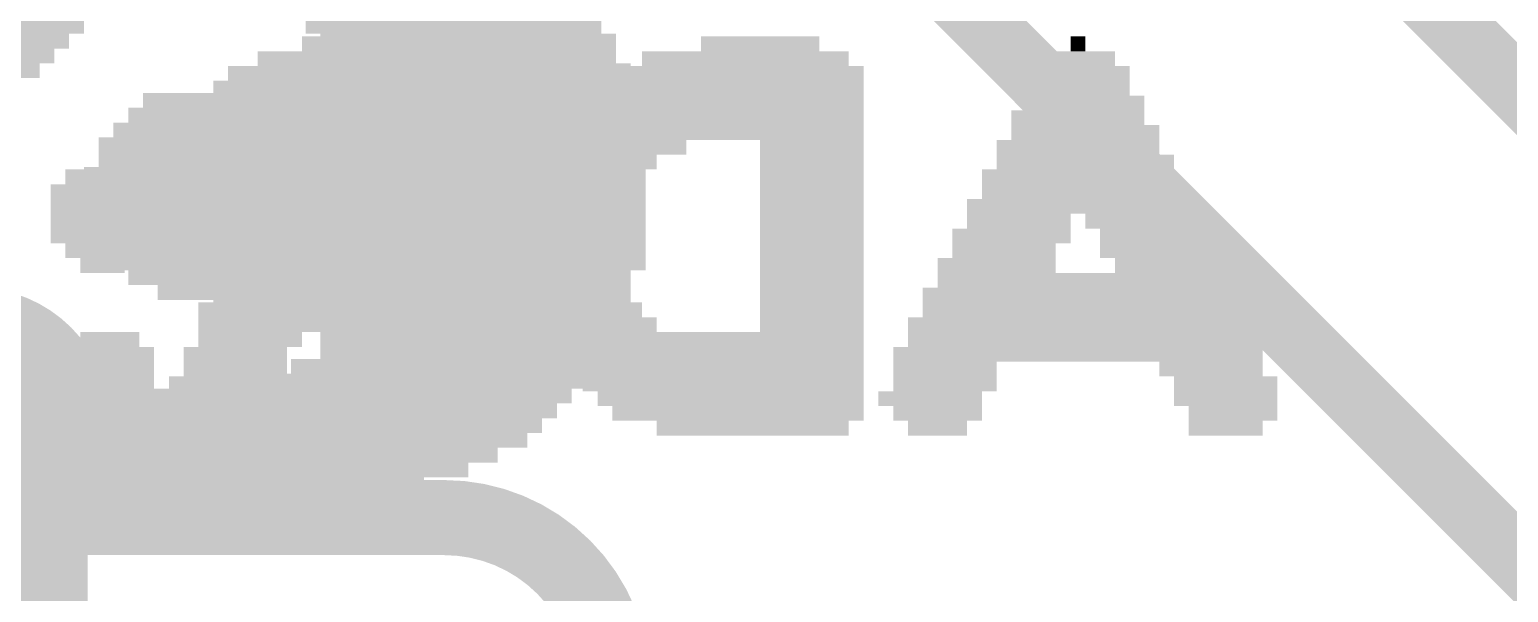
# Model space of a CAD drawing. Extents: x -37 to 70, y -13 to 33.
# Drawn here: x 12.848 to 16.85, y 8.434 to 9.956 of the extents above; entities that cross this region are included whole.
import ezdxf

# ---------------------------------------------------------------- set-up
doc = ezdxf.new("R2010")
doc.units = 0
for name, color, linetype in [('1', 12, 'CONTINUOUS'), ('16', 132, 'CONTINUOUS'), ('18', 110, 'CONTINUOUS'), ('21', 41, 'CONTINUOUS'), ('22', 40, 'CONTINUOUS')]:
    doc.layers.add(name, color=color, linetype=linetype)

# ---------------------------------------------------------------- blocks, each defined once
blk = doc.blocks.new('RECT')
blk.add_solid([(-0.5, -0.5), (0.5, -0.5), (-0.5, 0.5), (0.5, 0.5)])
blk = doc.blocks.new('ROUNDV')
at = {"const_width": 0.5}
blk.add_lwpolyline([(0, -0.25, 1), (0, 0.25, 1), (0, -0.25)], format="xyb", dxfattribs=at)

msp = doc.modelspace()

# ---------------------------------------------------------------- linework, layer by layer
at = {"layer": '1'}
for points, const_width in [([(17.36, 9.31), (16.51, 10.16)], 0.1778), ([(12.7, 7.62), (12.7, 8.89)], 0.6096)]:
    msp.add_lwpolyline(points, dxfattribs=dict(at, const_width=const_width))
at = {"layer": '1', "const_width": 0.3048}
msp.add_lwpolyline([(12.8524, 8.89, 1), (12.5476, 8.89)], format="xyb", dxfattribs=at)
at = {"layer": '16'}
for points, const_width in [([(14.859, 10.541), (19.05, 6.35)], 0.1778), ([(12.7, 8.89), (10.16, 8.89)], 0.6096)]:
    msp.add_lwpolyline(points, dxfattribs=dict(at, const_width=const_width))
at = {"layer": '16', "const_width": 0.3048}
msp.add_lwpolyline([(12.7, 8.7376, 1), (12.7, 9.0424)], format="xyb", dxfattribs=at)
at = {"layer": '21', "const_width": 0.2032}
msp.add_lwpolyline([(11.43, 8.636), (13.97, 8.636)], dxfattribs=at)
at = {"layer": '21'}
for points, const_width in [([(14.4272, 8.1788, 0.4142), (13.97, 8.636)], 0.2032), ([(13.97, 8.6868, 1), (13.97, 8.5852)], 0.1016), ([(13.97, 8.5852, 1), (13.97, 8.6868)], 0.1016)]:
    msp.add_lwpolyline(points, format="xyb", dxfattribs=dict(at, const_width=const_width))

# ---------------------------------------------------------------- block references
at = {"layer": '18', "xscale": 0.7366, "yscale": 0.7366}
msp.add_blockref('ROUNDV', (12.7, 8.89), dxfattribs=at)
msp.add_blockref('ROUNDV', (12.7, 8.89), dxfattribs=at)
at = {"layer": '21', "yscale": 0.04}
for p, xscale in [((12.795, 9.965), 0.4), ((13.995, 9.965), 0.8), ((12.795, 9.925), 0.32), ((14.035, 9.925), 0.8), ((12.775, 9.885), 0.28), ((14.035, 9.885), 0.8), ((12.775, 9.845), 0.2), ((14.055, 9.845), 0.84), ((14.055, 9.805), 0.84), ((13.295, 9.765), 0.28), ((14.035, 9.765), 0.88), ((13.295, 9.725), 0.36), ((14.035, 9.725), 0.96), ((13.795, 9.685), 1.44), ((13.775, 9.645), 1.48), ((13.775, 9.605), 1.48), ((13.755, 9.565), 1.52), ((13.755, 9.525), 1.52), ((13.755, 9.485), 1.52), ((13.755, 9.445), 1.52), ((13.775, 9.405), 1.48), ((13.775, 9.365), 1.48), ((13.795, 9.325), 1.44), ((13.295, 9.285), 0.36), ((14.015, 9.285), 0.92), ((13.295, 9.245), 0.2), ((14.035, 9.245), 0.88), ((14.055, 9.205), 0.84), ((12.435, 9.165), 0.88), ((14.035, 9.165), 0.8), ((12.455, 9.125), 0.92), ((14.035, 9.125), 0.8), ((12.475, 9.085), 0.96), ((14.015, 9.085), 0.76), ((12.515, 9.045), 1.04), ((13.975, 9.045), 0.84), ((12.535, 9.005), 1.16), ((13.915, 9.005), 0.88), ((12.695, 8.965), 3.24), ((12.695, 8.925), 3.16), ((12.695, 8.885), 3.08), ((12.695, 8.845), 3), ((12.695, 8.805), 2.84), ((12.695, 8.765), 2.68), ((12.695, 8.725), 2.44)]:
    msp.add_blockref('RECT', p, dxfattribs=dict(at, xscale=xscale))
at = {"layer": '22', "yscale": 0.04, "rotation": 180}
for p, xscale in [((13.785, 9.918), 0.4), ((14.825, 9.918), 0.32), ((15.685, 9.918), 0.04), ((13.765, 9.878), 0.6), ((14.785, 9.878), 0.56), ((15.685, 9.878), 0.2), ((13.725, 9.838), 0.68), ((14.765, 9.838), 0.68), ((15.705, 9.838), 0.24), ((13.705, 9.798), 0.72), ((14.725, 9.798), 0.76), ((15.685, 9.798), 0.28), ((13.685, 9.758), 0.76), ((14.705, 9.758), 0.8), ((15.705, 9.758), 0.32), ((13.685, 9.718), 0.76), ((14.685, 9.718), 0.84), ((15.685, 9.718), 0.36), ((13.665, 9.678), 0.8), ((14.665, 9.678), 0.88), ((15.705, 9.678), 0.4), ((13.425, 9.638), 0.32), ((13.925, 9.638), 0.28), ((14.425, 9.638), 0.4), ((14.965, 9.638), 0.28), ((15.685, 9.638), 0.44), ((13.405, 9.598), 0.28), ((13.925, 9.598), 0.28), ((14.365, 9.598), 0.36), ((14.965, 9.598), 0.28), ((15.705, 9.598), 0.48), ((13.045, 9.558), 0.2), ((13.365, 9.558), 0.28), ((13.925, 9.558), 0.28), ((14.345, 9.558), 0.32), ((14.965, 9.558), 0.28), ((15.685, 9.558), 0.52), ((13.045, 9.518), 0.28), ((13.365, 9.518), 0.28), ((13.925, 9.518), 0.28), ((14.325, 9.518), 0.28), ((14.965, 9.518), 0.28), ((15.705, 9.518), 0.56), ((13.045, 9.478), 0.28), ((13.365, 9.478), 0.28), ((13.925, 9.478), 0.28), ((14.305, 9.478), 0.24), ((14.965, 9.478), 0.28), ((15.685, 9.478), 0.6), ((13.045, 9.438), 0.28), ((13.405, 9.438), 0.28), ((13.925, 9.438), 0.28), ((14.285, 9.438), 0.28), ((14.965, 9.438), 0.28), ((15.525, 9.438), 0.28), ((15.865, 9.438), 0.32), ((13.045, 9.398), 0.28), ((13.665, 9.398), 0.8), ((14.285, 9.398), 0.28), ((14.965, 9.398), 0.28), ((15.505, 9.398), 0.32), ((15.885, 9.398), 0.28), ((13.065, 9.358), 0.24), ((13.665, 9.358), 0.8), ((14.285, 9.358), 0.28), ((14.965, 9.358), 0.28), ((15.485, 9.358), 0.28), ((15.905, 9.358), 0.32), ((13.045, 9.318), 0.12), ((13.685, 9.318), 0.76), ((14.285, 9.318), 0.28), ((14.965, 9.318), 0.28), ((15.465, 9.318), 0.32), ((15.925, 9.318), 0.28), ((13.705, 9.278), 0.72), ((14.325, 9.278), 0.28), ((14.965, 9.278), 0.28), ((15.705, 9.278), 0.8), ((13.705, 9.238), 0.72), ((14.325, 9.238), 0.28), ((14.965, 9.238), 0.28), ((15.685, 9.238), 0.84), ((13.685, 9.198), 0.76), ((14.345, 9.198), 0.32), ((14.965, 9.198), 0.28), ((15.705, 9.198), 0.88), ((13.685, 9.158), 0.76), ((14.385, 9.158), 0.32), ((14.965, 9.158), 0.28), ((15.685, 9.158), 0.92), ((13.065, 9.118), 0.16), ((13.445, 9.118), 0.28), ((13.925, 9.118), 0.28), ((14.665, 9.118), 0.88), ((15.705, 9.118), 0.96), ((13.065, 9.078), 0.24), ((13.405, 9.078), 0.28), ((13.925, 9.078), 0.28), ((14.685, 9.078), 0.84), ((13.045, 9.038), 0.28), ((13.405, 9.038), 0.28), ((13.925, 9.038), 0.28), ((14.705, 9.038), 0.8), ((15.325, 9.038), 0.28), ((16.045, 9.038), 0.28), ((13.045, 8.998), 0.28), ((13.385, 8.998), 0.32), ((13.925, 8.998), 0.28), ((14.725, 8.998), 0.76), ((15.325, 8.998), 0.28), ((16.085, 8.998), 0.28), ((13.045, 8.958), 0.28), ((13.365, 8.958), 0.28), ((13.925, 8.958), 0.28), ((14.745, 8.958), 0.72), ((15.285, 8.958), 0.28), ((16.085, 8.958), 0.28), ((13.045, 8.918), 0.28), ((13.385, 8.918), 0.24), ((13.945, 8.918), 0.24), ((14.765, 8.918), 0.68), ((15.305, 8.918), 0.24), ((16.105, 8.918), 0.24), ((13.045, 8.878), 0.2), ((13.385, 8.878), 0.16), ((13.925, 8.878), 0.2), ((14.805, 8.878), 0.52), ((15.305, 8.878), 0.16), ((16.085, 8.878), 0.2)]:
    msp.add_blockref('RECT', p, dxfattribs=dict(at, xscale=xscale))
msp.add_blockref('RECT', (15.685, 9.078), dxfattribs=at)

doc.saveas('drawing.dxf')
